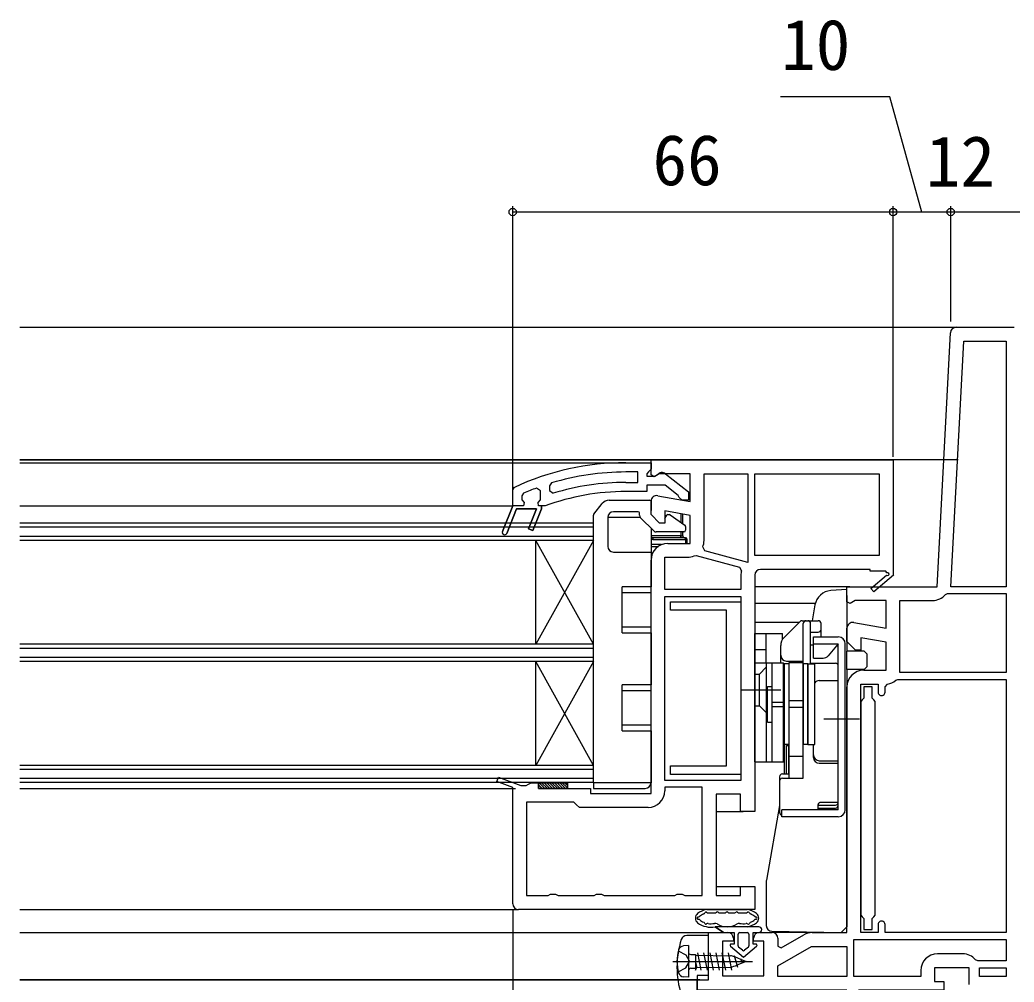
# Model space of a CAD drawing. Units: millimetres, scale not verified. Extents: x -525 to 525, y -783 to 778.
# Drawn here: x 1.5 to 174, y -386.3 to -219.4 of the extents above; entities that cross this region are included whole.
import ezdxf
from ezdxf.enums import TextEntityAlignment as Align

# ---------------------------------------------------------------- set-up
doc = ezdxf.new("R2010")
doc.units = ezdxf.units.MM
doc.header["$LTSCALE"] = 4
for name, color, linetype in [('0-2_YKK_11', 7, 'Continuous'), ('0-4_YKK_12', 2, 'Continuous'), ('0-5_YKK_13', 4, 'Continuous'), ('0-7_YKK_D', 6, 'Continuous')]:
    doc.layers.add(name, color=color, linetype=linetype)
doc.styles.add('ＭＳ ゴシック', font='')
doc.styles.get('ＭＳ ゴシック').set_extended_font_data('MS Gothic')

msp = doc.modelspace()

# ---------------------------------------------------------------- linework, layer by layer
at = {"layer": '0-2_YKK_11'}
for p, q in [((163.949, -272.7), (174, -272.7)), ((126.6, -315.7), (126.6, -318.2)), ((129.8, -377.7), (132, -377.7)), ((165.1, -381.4), (160.7, -381.4))]:
    msp.add_line(p, q, dxfattribs=at)
for points in [[(146.174, -323.915), (151.8, -324.907), (151.8, -320.1), (146.444, -320.1), (145.576, -320.642), (145, -320.323), (145, -317.7), (160.642, -317.7), (162.95, -273.648)], [(106.633, -296.2), (111.001, -296.2), (111.001, -297.3), (110.563, -297.796), (110.301, -298.094), (110.301, -298.5), (111.701, -298.5), (112.101, -298.3)], [(111, -295.7), (153, -295.7), (153, -315.566), (153.077, -315.7), (149.659, -318.605), (149.141, -317.995), (151.861, -315.684)], [(112.174, -301.915), (117.8, -302.907), (117.8, -298.1), (112.444, -298.1), (111.576, -298.642), (111, -298.323), (111, -295.7)], [(106.633, -299.6), (108.701, -299.6), (108.701, -297.8), (106.633, -297.8)], [(113.517, -298.113), (117.501, -301.225), (117.501, -302.7), (116.399, -302.7), (115.9, -302.225), (115.708, -301.855), (113.462, -300.1), (110.301, -300.1), (110.301, -301.2), (106.633, -301.2)], [(127.8, -298.1), (127.8, -313.479), (120.316, -311.474), (119.983, -310.801)], [(120.2, -309.7), (120.2, -298.1), (127.8, -298.1)], [(93.756, -299.709), (93.401, -300.187), (93.401, -301.024), (94.048, -301.501)], [(88.901, -301.495), (88.601, -301.953), (88.601, -302.625), (88.976, -303.11), (88.901, -303.7), (87.001, -303.7), (85.229, -308.152), (87.001, -303.7), (87.001, -300.918), (87.29, -300.464)], [(85.972, -308.448), (87.663, -304.2), (91.14, -304.2), (89.766, -307.652), (90.509, -307.948), (92.001, -304.2), (92.001, -303.7), (91.501, -303.7), (91.426, -303.11), (91.801, -302.625), (91.801, -302.6), (91.801, -301.065), (91.126, -300.596)], [(113.9, -310.2), (117.8, -310.2), (117.8, -305.344), (113.4, -304.568), (113.4, -306.7), (112.5, -306.7), (111, -305.2), (111, -302.9)], [(92.618, -303.67), (92.447, -303.7), (92.001, -303.7), (92.001, -304.2), (90.509, -307.948), (89.766, -307.652), (91.14, -304.2), (87.663, -304.2), (85.972, -308.448)], [(87, -372.7), (87, -352.511), (84.259, -351.474), (84.541, -350.726), (88.439, -352.2), (89.334, -352.2), (89.767, -351.95), (90.2, -351.7), (91.5, -351.7), (91.5, -352.7), (100.5, -352.7), (100.5, -353.6), (111, -353.6), (111, -313.1)], [(126.6, -318.2), (113.4, -318.2), (113.4, -312.6), (117.3, -312.6)], [(118.491, -312.344), (118.826, -312.317), (126.332, -314.328), (126.689, -314.925)], [(151.926, -315.306), (151.749, -315), (149, -315), (149, -314.7), (130, -314.7)], [(129, -315.7), (129, -356.7), (126.5, -356.7), (126.5, -353.7), (122.3, -353.7), (122.3, -371.3), (126.5, -371.3), (126.5, -369.7), (129, -369.7), (129, -373.7), (88, -373.7)], [(162.076, -319.076), (162.458, -318.9), (172.6, -318.9), (172.6, -332.6)], [(172.6, -332.6), (154.2, -332.6), (154.2, -320.1), (159.865, -320.1)], [(147.9, -332.2), (151.8, -332.2), (151.8, -327.344), (147.4, -326.568), (147.4, -328.7), (146.5, -328.7), (145, -327.2), (145, -324.9)], [(150.4, -376.3), (150.4, -377.7), (147.4, -377.7), (147.4, -334.6), (150.4, -334.6), (150.4, -336)], [(172.6, -333.8), (172.6, -377.7), (151.6, -377.7), (151.6, -376.3)], [(151.6, -336), (151.6, -335.084), (152.048, -334.587)], [(153.455, -333.938), (153.8, -333.8), (172.6, -333.8)], [(138.973, -377.7), (145, -377.7), (145, -335.1)], [(119.9, -371.3), (119.9, -352.5), (113.4, -352.5), (113.4, -353.1)], [(110.5, -356), (98.595, -356), (98.097, -355.55), (97.6, -355.1), (89.4, -355.1), (89.4, -371.3), (93.134, -371.3), (93.567, -371.05), (94.433, -371.05), (94.866, -371.3), (101.134, -371.3), (101.567, -371.05), (102.433, -371.05), (102.866, -371.3), (115.134, -371.3), (115.567, -371.05), (116.433, -371.05), (116.866, -371.3), (119.9, -371.3)], [(166.2, -386.7), (166.2, -383.8), (160.2, -383.8), (160.2, -386.2), (161.8, -386.2), (161.8, -387.7), (147, -387.7), (147, -400.608), (147.25, -400.904), (147.5, -401.2), (147.5, -402.7), (145, -402.7), (145, -387.7), (119, -387.7), (119, -385.9), (121, -385.9), (121, -377.7), (124.3, -377.7)], [(125.3, -378.7), (125.3, -379.2), (123.4, -379.2), (123.4, -385.2), (130.6, -385.2), (130.6, -379.2), (128.8, -379.2), (128.8, -378.7)], [(133, -378.7), (133, -380.045), (133.567, -380.373), (137.523, -378.089)], [(146.2, -378.9), (172.6, -378.9), (172.6, -382.6), (167.692, -382.6), (167.31, -382.422)], [(157.8, -384.3), (157.8, -385.3), (146.2, -385.3), (146.2, -378.9)]]:
    msp.add_lwpolyline(points, dxfattribs=at)
for points in [[(163.045, -317.7), (165.278, -275.1), (172.6, -275.1), (172.6, -317.7)], [(150.6, -312.3), (129, -312.3), (129, -298.1), (150.6, -298.1)], [(113.4, -351.3), (113.4, -319.4), (126.6, -319.4), (126.6, -351.3)], [(145, -385.3), (133, -385.3), (133, -383.471), (138.839, -380.1), (145, -380.1)], [(172.6, -385.3), (168, -385.3), (168, -383.8), (172.6, -383.8)]]:
    msp.add_lwpolyline(points, close=True, dxfattribs=at)
for centre, radius, start, end in [((163.949, -273.7), 1, 90, 176.99997), ((106.633, -342.2), 46, 90.00001, 114.86598), ((106.633, -342.2), 44.4, 89.99999, 106.86019), ((112.901, -298.9), 1, 51.91328, 143.13011), ((106.633, -342.2), 42.6, 89.99999, 107.18277), ((106.633, -342.2), 44.4, 110.44221, 113.53922), ((106.633, -342.2), 41, 89.99999, 109.98888), ((112, -302.9), 1, 79.99999, 179.99998), ((85.601, -308.3), 0.4, 158.30059, 338.30061), ((85.601, -308.3), 0.4, 158.30059, 338.30061), ((113.9, -313.1), 2.9, 90.00001, 179.99999), ((117.3, -309.7), 2.9, 337.68615, 359.99999), ((117.3, -309.7), 2.9, 269.99996, 294.25263), ((130, -315.7), 3.4, 166.82613, 179.99998), ((130, -315.7), 1, 90.00001, 179.99999), ((152.051, -315.522), 0.25, 220.35701, 120), ((159.865, -317.2), 2.9, 269.99999, 319.67978), ((146, -324.9), 1, 80.00002, 180), ((147.9, -335.1), 2.9, 90.00001, 179.99999), ((151.8, -332.2), 2.4, 275.9378, 313.60284), ((151, -336), 0.6, 179.99999, 0.00001), ((110.5, -353.1), 2.9, 270.00001, 359.99999), ((88, -372.7), 1, 180.00001, 269.99999), ((151, -376.3), 0.6, 359.99999, 180.00001), ((124.3, -378.7), 1, 0.00001, 89.99999), ((129.8, -378.7), 1, 90.00001, 179.99999), ((132, -378.7), 1, 0.00001, 89.99999), ((138.973, -380.6), 2.9, 89.99998, 119.99999), ((160.7, -384.3), 2.9, 90.00001, 179.99999), ((165.1, -384.3), 2.9, 40.36099, 89.99999)]:
    msp.add_arc(centre, radius, start, end, dxfattribs=at)
at = {"layer": '0-4_YKK_12'}
for p, q in [((1.5, -272.7), (163.949, -272.7)), ((1.5, -295.7), (111.5, -295.7)), ((164.268, -295.7), (1.5, -295.7)), ((1.5, -296.196), (110, -296.196)), ((1.5, -303.7), (87, -303.7)), ((101, -306.695), (1.5, -306.695)), ((101, -330.695), (101, -306.695)), ((101, -351.695), (101, -306.695)), ((101, -307.395), (1.5, -307.395)), ((101, -308.995), (1.5, -308.995)), ((101, -309.695), (1.5, -309.695)), ((91, -327.695), (91, -309.695)), ((101, -327.695), (91, -309.695)), ((101, -309.695), (91, -327.695)), ((145.5, -317.7), (129, -317.7)), ((139.496, -320.6), (129, -320.6)), ((136.7, -323.9), (129, -323.9)), ((101, -327.695), (1.5, -327.695)), ((101, -328.395), (1.5, -328.395)), ((101, -329.995), (1.5, -329.995)), ((101, -330.695), (1.5, -330.695)), ((91, -348.695), (91, -330.695)), ((101, -348.695), (91, -330.695)), ((101, -330.695), (91, -348.695)), ((101, -348.695), (1.5, -348.695)), ((101, -349.395), (1.5, -349.395)), ((101, -350.995), (1.5, -350.995)), ((101, -351.695), (1.5, -351.695)), ((1.5, -352.7), (87.5, -352.7)), ((122.3, -356.7), (127, -356.7)), ((122.3, -369.7), (127, -369.7)), ((1.5, -373.7), (88, -373.7)), ((1.5, -377.7), (121.5, -377.7)), ((118.864, -377.7), (121.5, -377.7)), ((138.973, -377.7), (132, -377.7)), ((1.5, -385.9), (119.5, -385.9)), ((119.5, -385.9), (1.5, -385.9)), ((119, -385.9), (119.5, -385.9))]:
    msp.add_line(p, q, dxfattribs=at)
at = {"layer": '0-5_YKK_13'}
for p, q in [((101.066, -305.118), (102.55, -303.263)), ((103.721, -302.7), (110.8, -302.7)), ((111.02, -302.7), (111, -302.7)), ((111, -302.9), (111, -302.7)), ((111, -302.9), (111, -304.493)), ((101, -351.7), (101, -305.305)), ((108.8, -304.7), (104.5, -304.7)), ((109, -305.321), (109, -304.9)), ((113.4, -305.893), (113.742, -305.3)), ((113.915, -305.2), (114.237, -305.2)), ((114.352, -305.236), (116.872, -307.001)), ((116.2, -305.062), (116.2, -306.53)), ((116.5, -306.74), (116.5, -305.115)), ((103.5, -305.7), (103.5, -310.7)), ((109.172, -305.7), (103.5, -305.7)), ((111.525, -308.054), (109.146, -305.675)), ((111, -307.528), (111, -311.7)), ((116.7, -308.2), (111.879, -308.2)), ((116.2, -308.2), (116.2, -308.9)), ((116.5, -308.9), (116.5, -308.2)), ((117, -307.247), (117, -307.9)), ((112.842, -310.4), (111, -310.4)), ((117, -309.2), (111.3, -309.2)), ((111.3, -309.2), (111.3, -309.5)), ((111.3, -309.5), (117, -309.5)), ((116.2, -308.9), (116.5, -308.9)), ((117, -309.5), (117, -310.2)), ((117.3, -310.2), (117.3, -309.5)), ((104.5, -311.7), (111, -311.7)), ((111, -310.7), (112.272, -310.7)), ((111, -311.7), (111, -317.7)), ((106, -325.7), (106, -317.7)), ((111, -317.7), (106, -317.7)), ((144.999, -318.217), (142.209, -318.388)), ((144.999, -319.216), (144.999, -318.217)), ((144.999, -319.216), (144.999, -328.867)), ((139.438, -320.862), (138.955, -323.6)), ((134.086, -326.514), (136.854, -323.746)), ((137.207, -323.6), (140, -323.6)), ((137.4, -330.9), (137.4, -324.1)), ((138.7, -330.967), (138.7, -324.1)), ((140.5, -326.4), (140.5, -324.1)), ((111, -324.7), (106, -324.7)), ((106, -325.7), (111, -325.7)), ((111, -325.7), (111, -324.7)), ((111, -325.7), (111, -334.7)), ((129, -348.1), (129, -325.8)), ((129, -325.8), (133.8, -325.8)), ((131, -330.9), (131, -325.8)), ((133.8, -326.875), (133.8, -325.8)), ((138.7, -325.6), (140, -325.6)), ((139.2, -327.6), (143.5, -327.6)), ((143.5, -327.6), (141.762, -329.671)), ((143.5, -356.4), (143.5, -327.6)), ((144.7, -356.4), (144.7, -327.6)), ((129, -328.6), (131, -328.6)), ((133.5, -330.9), (133.5, -327.928)), ((138.7, -327.8), (139.2, -327.8)), ((143.5, -333.979), (143.5, -328.3)), ((144.999, -332.067), (144.999, -328.867)), ((147.999, -328.894), (144.999, -328.867)), ((147.999, -328.894), (148.499, -329.402)), ((148.499, -331.532), (148.499, -329.402)), ((129, -330.9), (134, -330.9)), ((131, -330.9), (131, -348.1)), ((132, -348.1), (132, -330.9)), ((134, -348.1), (134, -330.9)), ((134.9, -331.1), (134.1, -331.1)), ((134.1, -331.1), (134.1, -345.1)), ((134.5, -330.6), (137.4, -330.6)), ((134.9, -331.1), (134.9, -345.1)), ((137.4, -350.921), (137.4, -330.9)), ((138.2, -331.1), (137.4, -331.1)), ((137.4, -331.1), (137.4, -345.1)), ((138.2, -331.1), (138.2, -345.1)), ((138.2, -345.1), (138.2, -331.1)), ((138.2, -331.1), (139.4, -331.1)), ((138.7, -330.967), (143, -330.967)), ((139.2, -330.1), (140.843, -330.1)), ((139.4, -345.1), (139.4, -331.1)), ((129, -332.85), (129.8, -332.85)), ((129.8, -332.85), (131, -331.65)), ((129.8, -338.35), (129.8, -332.85)), ((147.999, -332.041), (144.999, -332.067)), ((144.999, -332.067), (144.999, -376.718)), ((148.499, -331.532), (147.999, -332.041)), ((140.2, -333.979), (143.5, -333.979)), ((106, -342.7), (106, -334.7)), ((111, -334.7), (106, -334.7)), ((126.5, -335.6), (133.5, -335.6)), ((131.2, -341.2), (131.2, -335)), ((131.2, -335), (132, -335)), ((132, -341.2), (132, -335)), ((134, -335.1), (134.1, -335.1)), ((132, -337.708), (134, -337.708)), ((137.4, -337.531), (134.9, -337.531)), ((129, -338.35), (129.8, -338.35)), ((129.8, -338.35), (131, -339.55)), ((132, -338.492), (134, -338.492)), ((137.4, -338.669), (134.9, -338.669)), ((131.2, -341.2), (132, -341.2)), ((134, -341.1), (134.1, -341.1)), ((141, -340.6), (147.2, -340.6)), ((111, -341.7), (106, -341.7)), ((106, -342.7), (111, -342.7)), ((111, -342.7), (111, -341.7)), ((111, -342.7), (111, -351.7)), ((134.1, -345.1), (134.1, -350.167)), ((134.9, -345.1), (134.1, -345.1)), ((134.9, -350.167), (134.9, -345.239)), ((137.4, -350.921), (137.4, -345.1)), ((138.2, -345.1), (137.4, -345.1)), ((138.2, -345.1), (139.4, -345.1)), ((139.2, -347.336), (139.2, -345.1)), ((129, -348.1), (134, -348.1)), ((134.9, -347.1), (137.4, -347.1)), ((140.2, -347.886), (143.5, -347.886)), ((140.2, -348.336), (143.5, -348.336)), ((143.5, -355.141), (143.5, -348.336)), ((133.8, -350.167), (134.9, -350.167)), ((91.573, -351.7), (92.573, -352.7)), ((92.022, -351.7), (93.022, -352.7)), ((92.471, -351.7), (93.471, -352.7)), ((92.92, -351.7), (93.92, -352.7)), ((93.369, -351.7), (94.369, -352.7)), ((93.818, -351.7), (94.818, -352.7)), ((94.267, -351.7), (95.267, -352.7)), ((94.716, -351.7), (95.716, -352.7)), ((95.165, -351.7), (96.165, -352.7)), ((95.614, -351.7), (96.5, -352.586)), ((96.063, -351.7), (96.5, -352.137)), ((101, -351.7), (101, -352.7)), ((111, -351.7), (101, -351.7)), ((133.3, -350.667), (133.3, -356.839)), ((133.8, -350.921), (137.4, -350.921)), ((144.999, -350.7), (144.999, -375.7)), ((91.5, -352.076), (92.124, -352.7)), ((91.5, -352.525), (91.675, -352.7)), ((101, -352.7), (110, -352.7)), ((143.5, -355.141), (140.369, -355.141)), ((143.5, -355.6), (143.5, -355.141)), ((133.3, -355.67), (131.015, -368.631)), ((143.5, -356.4), (133.7, -356.4)), ((133.7, -357.6), (133.7, -356.4)), ((140, -356.4), (140, -355.511)), ((140, -355.6), (143, -355.6)), ((140.1, -356.1), (143, -356.1)), ((143.5, -357.6), (133.7, -357.6)), ((130.999, -368.805), (130.999, -376.49)), ((120.71, -373.7), (127.691, -373.7)), ((120.989, -374.3), (121.991, -374.3)), ((123.05, -374.3), (123.671, -374.3)), ((124.73, -374.3), (125.351, -374.3)), ((126.41, -374.3), (127.412, -374.3)), ((129.702, -376.7), (122.151, -376.7)), ((123.601, -377.7), (125.401, -377.7)), ((123.601, -377.7), (125.401, -377.7)), ((125.401, -377.7), (125.401, -379.7)), ((126.401, -377.7), (127.701, -377.7)), ((128.701, -377.7), (129.701, -377.7)), ((128.701, -379.7), (128.701, -377.7)), ((128.701, -377.7), (129.701, -377.7)), ((144.999, -376.734), (144.999, -376.718)), ((121, -378.2), (117.19, -378.233)), ((121, -385.13), (121, -378.2)), ((126.101, -380), (126.101, -378)), ((128.001, -378), (128.001, -380)), ((117.5, -379.95), (116.653, -380.024)), ((117.5, -379.95), (117.5, -385.45)), ((119.064, -381.198), (119.661, -384.201)), ((120.124, -381.198), (120.721, -384.201)), ((121.184, -381.198), (121.781, -384.201)), ((122.244, -381.198), (122.841, -384.201)), ((123.304, -381.198), (123.901, -384.201)), ((124.364, -381.198), (124.961, -384.201)), ((124.772, -380.056), (127.051, -382)), ((125.401, -379.7), (124.903, -379.7)), ((126.856, -380.782), (126.206, -380.228)), ((127.051, -382), (129.33, -380.056)), ((127.895, -380.228), (127.245, -380.782)), ((129.198, -379.7), (128.701, -379.7)), ((114.778, -382.7), (128.587, -382.7)), ((117.061, -383.845), (117.669, -382.7)), ((117.9, -381.5), (118.7, -381.5)), ((118.7, -381.5), (118.7, -384.201)), ((118.7, -381.647), (124.791, -381.718)), ((118.7, -382.844), (118.932, -383.75)), ((125.421, -381.698), (126.021, -383.701)), ((125.476, -381.882), (126.539, -382.302)), ((126.506, -382.187), (126.673, -382.765)), ((115.735, -384.5), (117.061, -383.845)), ((117.9, -383.9), (118.7, -383.9)), ((118.7, -383.753), (124.791, -383.682)), ((118.7, -384.195), (118.701, -384.201)), ((117.5, -385.45), (116.653, -385.376)), ((121, -385.13), (119, -385.165)), ((119, -385.165), (119, -387.7))]:
    msp.add_line(p, q, dxfattribs=at)
for points in [[(116.2, -309.2), (116.2, -308.9), (111, -308.9)], [(117.3, -309.5), (117, -309.5), (117, -309.2)], [(106, -318.7), (111, -318.7), (111, -317.7)], [(139.2, -330.1), (139.2, -326.4), (143.5, -326.4)], [(137.4, -330.9), (134.9, -330.9), (134.9, -350.921)], [(106, -335.7), (111, -335.7), (111, -334.7)], [(134.5, -350.167), (134.5, -345.239), (134.9, -345.239)], [(140.369, -355.142), (140.33, -355.144), (140.276, -355.157), (140.216, -355.182), (140.156, -355.221), (140.102, -355.272), (140.057, -355.332), (140.025, -355.398), (140.006, -355.467), (140, -355.531)], [(122.151, -376.7), (123.601, -377.7), (122.151, -376.7)], [(131.982, -377.49), (144, -377.7), (144.999, -376.734)], [(115.735, -380.9), (117.061, -381.555), (117.669, -382.7)], [(126.539, -382.302), (127.5, -382.7), (125.918, -383.355)], [(118.7, -384.201), (118.701, -384.201), (118.932, -383.75)]]:
    msp.add_lwpolyline(points, dxfattribs=at)
for points in [[(126.6, -320.3), (126.6, -350.3), (114.4, -350.3), (114.4, -348.8), (124.1, -348.8), (124.1, -321.8), (114.4, -321.8), (114.4, -320.3)], [(147.4, -337.642), (147.4, -374.658), (147.65, -374.954), (147.9, -375.25), (147.9, -377.2), (149.4, -377.2), (149.4, -375.25), (149.65, -374.954), (149.9, -374.658), (149.9, -337.642), (149.65, -337.346), (149.4, -337.05), (149.4, -335.1), (147.9, -335.1), (147.9, -337.05), (147.65, -337.346)], [(96.5, -351.7), (96.5, -352.7), (91.5, -352.7), (91.5, -351.7)]]:
    msp.add_lwpolyline(points, close=True, dxfattribs=at)
for centre, radius, start, end in [((103.721, -304.2), 1.5, 90, 141.34019), ((110.8, -302.9), 0.2, 0, 90), ((101.3, -305.305), 0.3, 141.34019, 180), ((104.5, -305.7), 1, 90, 180), ((108.8, -304.9), 0.2, 0, 90), ((109.5, -305.321), 0.5, 180, 225), ((113.915, -305.4), 0.2, 90, 150), ((114.237, -305.4), 0.2, 55, 90), ((116.7, -307.247), 0.3, 0, 55), ((111.879, -307.7), 0.5, 225, 270), ((116.7, -307.9), 0.3, 270, 0), ((111.3, -308.9), 0.3, 180, 270), ((111.3, -308.9), 0.6, 240, 270), ((116.8, -308.9), 0.3, 180, 270), ((117, -309.5), 0.3, 0, 90), ((104.5, -310.7), 1, 180, 270), ((142.392, -321.383), 3, 93.5, 170), ((137.207, -324.1), 0.5, 90, 135), ((137.9, -324.1), 0.5, 90, 180), ((138.2, -324.1), 0.5, 0, 90), ((140, -324.1), 0.5, 0, 90), ((140, -325.1), 0.5, 270, 0), ((135.5, -327.928), 2, 135, 180), ((143.5, -327.6), 1.2, 0, 90), ((143, -328.3), 0.5, 0, 57.6926), ((134.5, -329.6), 1, 180, 270), ((140.843, -328.9), 1.2, 270, 320), ((143, -331.467), 0.5, 0, 90), ((140.2, -334.979), 1, 90, 143.1301), ((134.5, -344.3), 1, 240, 246.42182), ((140.2, -346.886), 1, 180, 270), ((140.2, -347.336), 1, 180, 270), ((133.8, -350.667), 0.5, 90, 180), ((110, -351.7), 1, 270, 0), ((133.8, -351.421), 0.5, 90, 180), ((143, -355.1), 0.5, 270, 355.24516), ((133.8, -356.839), 0.5, 180, 258.46304), ((140.1, -355.6), 0.5, 258.46304, 270), ((143, -355.6), 0.5, 270, 0), ((143.5, -356.4), 1.2, 270, 0), ((131.999, -368.805), 1, 170, 180), ((121.399, -377.425), 3.8, 102.43989, 127.38277), ((120.043, -374.198), 0.3, 292.8033, 342.58405), ((120.52, -374.348), 0.2, 54.106, 162.58405), ((120.71, -374.3), 0.6, 90, 102.43989), ((120.989, -373.7), 0.6, 234.106, 270), ((121.991, -373.7), 0.6, 270, 311.40962), ((122.521, -374.3), 0.2, 48.59038, 131.40962), ((123.05, -373.7), 0.6, 228.59038, 270), ((123.671, -373.7), 0.6, 270, 311.40962), ((124.201, -374.3), 0.2, 48.59038, 131.40962), ((124.73, -373.7), 0.6, 228.59038, 270), ((125.351, -373.7), 0.6, 270, 311.40962), ((125.881, -374.3), 0.2, 48.59038, 131.40962), ((126.41, -373.7), 0.6, 228.59038, 270), ((127.412, -373.7), 0.6, 270, 305.89399), ((127.691, -374.3), 0.6, 77.56012, 90), ((127.881, -374.348), 0.2, 17.41595, 125.89399), ((127.002, -377.425), 3.8, 52.61723, 77.56012), ((128.358, -374.198), 0.3, 197.41595, 247.1967), ((119.699, -375.2), 1, 127.38277, 232.61723), ((119.199, -375.2), 0.2, 89.61392, 270.38608), ((121.399, -372.975), 3.8, 232.61723, 281.41207), ((119.203, -374.7), 0.3, 269.61392, 308.87367), ((119.203, -375.7), 0.3, 51.12633, 90.38608), ((121.399, -377.425), 3.2, 112.8033, 128.87367), ((121.399, -372.975), 3.2, 231.12633, 247.1967), ((120.043, -376.202), 0.3, 17.41595, 67.1967), ((127.002, -372.975), 3.8, 281.41207, 307.38277), ((128.358, -376.202), 0.3, 112.8033, 162.58405), ((127.002, -377.425), 3.2, 51.12634, 67.1967), ((127.002, -372.975), 3.2, 292.8033, 308.87367), ((129.198, -374.7), 0.3, 231.12634, 270.38612), ((129.198, -375.7), 0.3, 89.61393, 128.87367), ((129.202, -375.2), 0.2, 269.61393, 90.38612), ((128.702, -375.2), 1, 307.38277, 52.61723), ((120.52, -376.052), 0.2, 197.41595, 310.68193), ((120.846, -376.431), 0.3, 80.90118, 130.68193), ((121.399, -372.975), 3.2, 260.90118, 281.41207), ((122.151, -376.7), 0.6, 57.36313, 101.41207), ((124.201, -373.5), 3.2, 237.36313, 302.63687), ((126.25, -376.7), 0.6, 78.58793, 122.63687), ((126.401, -378), 0.3, 90, 180), ((127.002, -372.975), 3.2, 258.58793, 279.09882), ((127.555, -376.431), 0.3, 49.31808, 99.09882), ((127.701, -378), 0.3, 0, 90), ((127.881, -376.052), 0.2, 229.31808, 342.58405), ((129.701, -377.2), 0.5, 270.00002, 270.11467), ((129.702, -377.2), 0.5, 270.11462, 89.88538), ((131.999, -376.49), 1, 180, 269), ((131.125, -383.7), 15.625, 162.21648, 197.85555), ((117.199, -379.233), 1, 90.5, 162.21648), ((122.5, -382.7), 7, 163.74297, 180), ((116.74, -381.02), 1, 95, 163.74297), ((117.9, -381.1), 0.4, 180, 270), ((124.903, -379.902), 0.202, 90.00003, 229.53622), ((126.401, -380), 0.3, 180, 229.53619), ((127.051, -380.554), 0.3, 229.53619, 310.46381), ((127.701, -380), 0.3, 310.46381, 0), ((129.198, -379.902), 0.202, 310.46381, 90), ((122.5, -382.7), 7, 180, 196.25703), ((123.971, -386.65), 5, 72.47664, 80.55298), ((116.74, -384.38), 1, 196.25703, 265), ((117.9, -384.3), 0.4, 90, 180), ((123.971, -378.75), 5, 279.44702, 292.91746)]:
    msp.add_arc(centre, radius, start, end, dxfattribs=at)
at = {"layer": '0-7_YKK_D'}
for p, q in [((87, -301.649), (87, -251.7)), ((153, -295.2), (153, -251.7)), ((153, -295.2), (153, -251.7)), ((163, -271.7), (163, -251.7)), ((163, -271.7), (163, -251.7)), ((153, -252.7), (87, -252.7)), ((163, -252.7), (153, -252.7)), ((175, -252.7), (163, -252.7)), ((87, -373.7), (87, -551.7))]:
    msp.add_line(p, q, dxfattribs=at)
msp.add_lwpolyline([(158, -252.7), (152.446, -232.7), (133.446, -232.7)], dxfattribs=at)
for centre in [(87, -252.7), (153, -252.7), (153, -252.7), (163, -252.7), (163, -252.7)]:
    msp.add_circle(centre, 0.637, dxfattribs=at)

# ---------------------------------------------------------------- texts
at = {"layer": '0-7_YKK_D', "style": 'ＭＳ ゴシック'}
for s, p in [('10', (133.605, -230.7)), ('66', (111.273, -250.7)), ('12', (158.708, -250.922))]:
    msp.add_text(s, height=8.798, dxfattribs=at).set_placement(p, align=Align.BOTTOM_LEFT)

doc.saveas('drawing.dxf')
